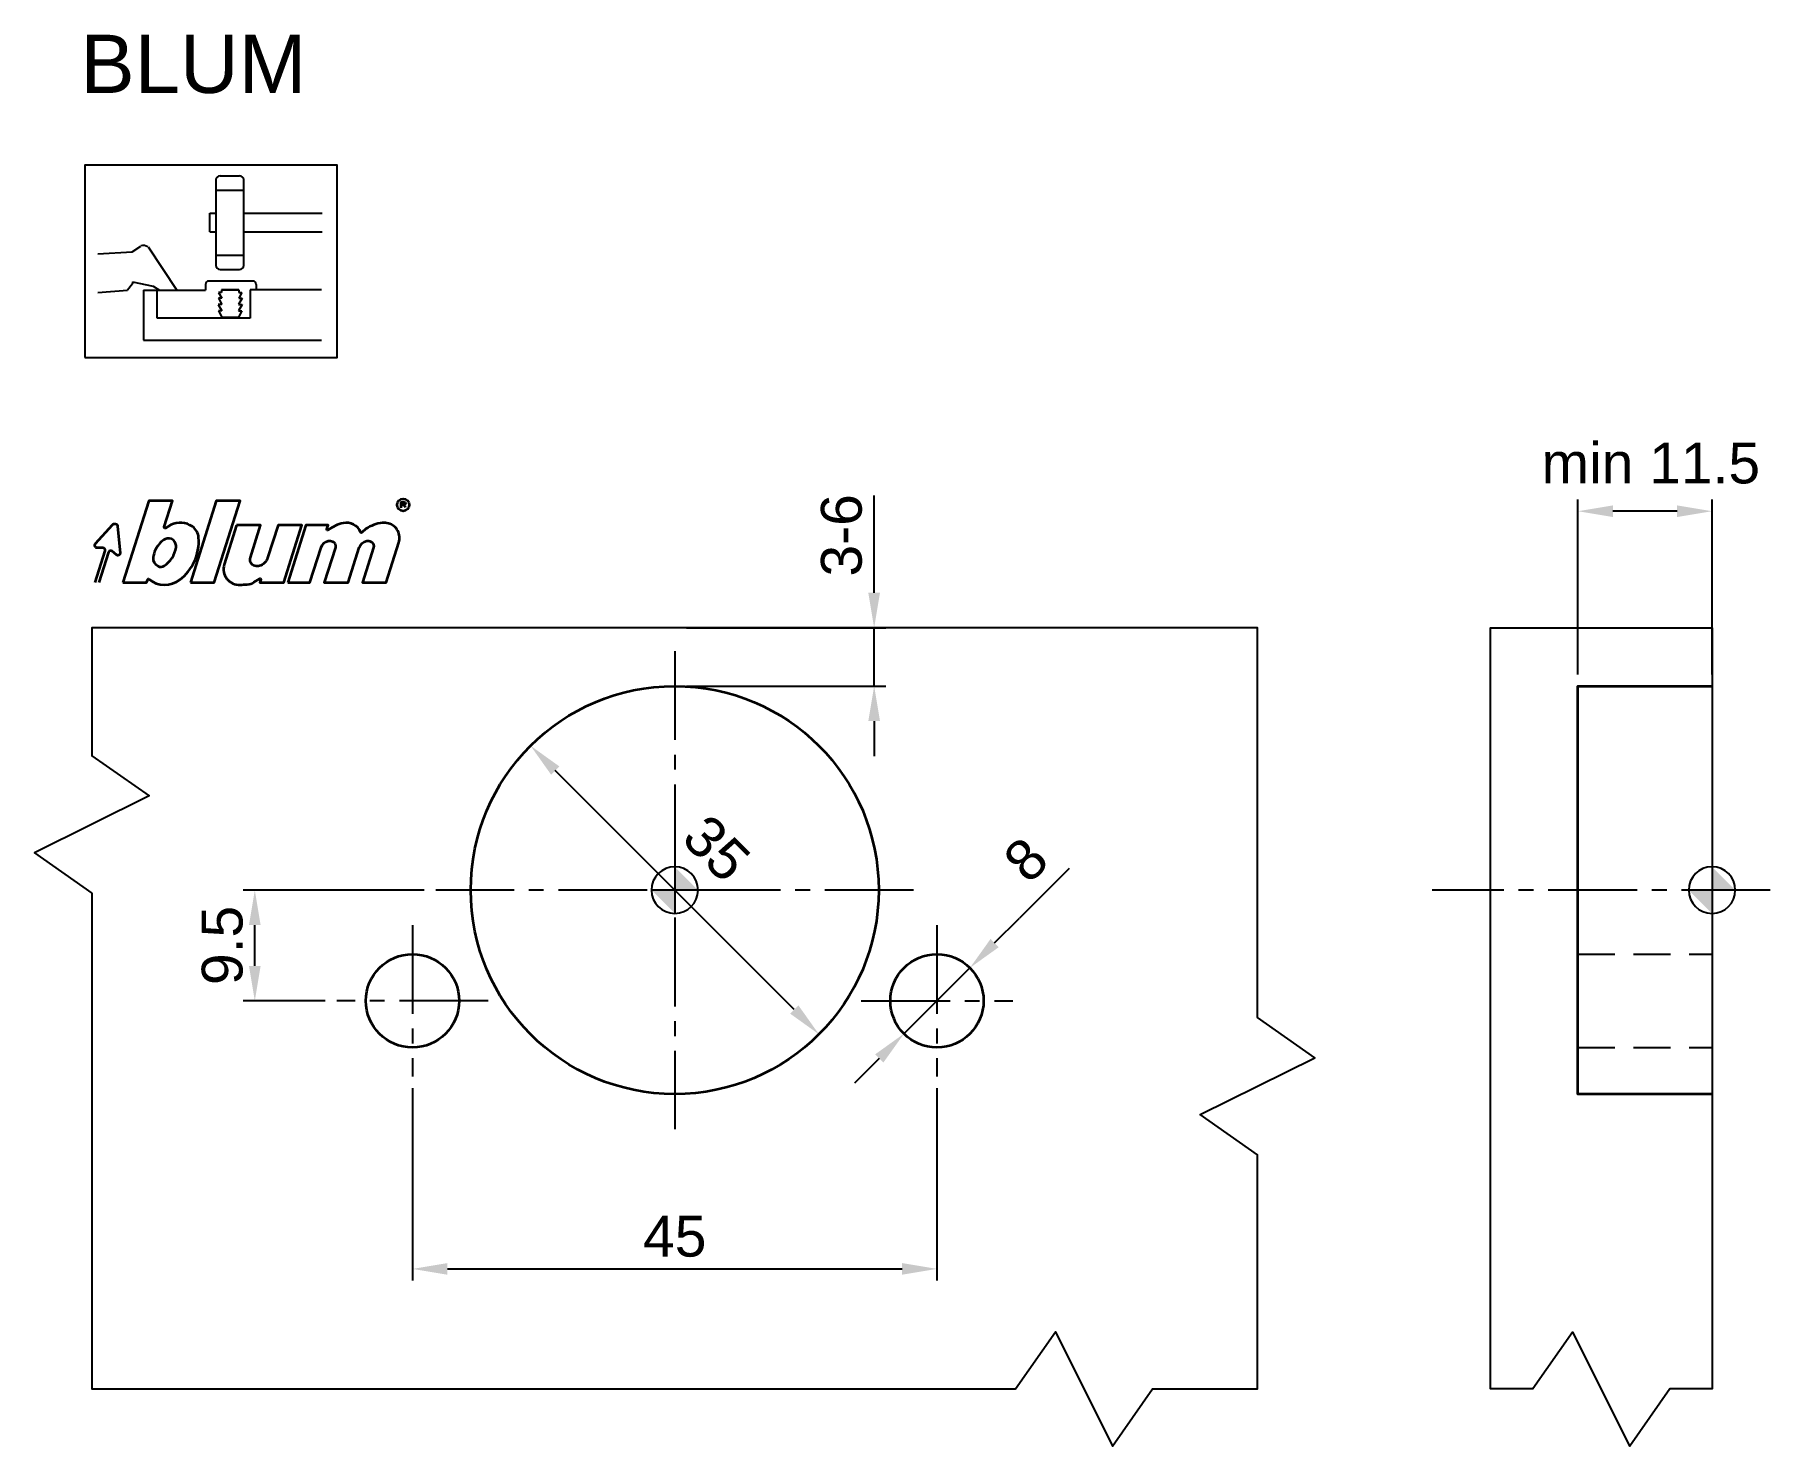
# Model space of a CAD drawing. Extents: x 59 to 208, y 99 to 220.
import ezdxf

# ---------------------------------------------------------------- set-up
doc = ezdxf.new("R2010")
doc.units = 0
doc.header["$PDMODE"] = 35
doc.header["$PDSIZE"] = 5
doc.linetypes.add('MITTE2', pattern=[28.575, 19.05, -3.175, 3.175, -3.175])
doc.linetypes.add('VERDECKT2', pattern=[4.7625, 3.175, -1.5875])
doc.layers.get('Defpoints').update_dxf_attribs({"linetype": 'CONTINUOUS'})
for name, color, linetype in [('1', 2, 'CONTINUOUS'), ('4', 4, 'CONTINUOUS'), ('5', 1, 'CONTINUOUS')]:
    doc.layers.add(name, color=color, linetype=linetype)
doc.layers.add('6', color=3, linetype='CONTINUOUS', lineweight=35)
doc.styles.add('Beschlag', font='ARIAL.TTF')
doc.dimstyles.new('Beschlag', dxfattribs={"dimtxt": 3.5, "dimasz": 3, "dimexe": 1, "dimexo": 1, "dimgap": 1, "dimtad": 1, "dimdec": 1, "dimdsep": 46, "dimtxsty": 'Beschlag', "dimcen": 2, "dimclrd": 256, "dimclre": 256, "dimclrt": 256, "dimadec": 1, "dimazin": 2, "dimtfac": 0.71, "dimtdec": 1, "dimtix": 1, "dimtmove": 2, "dimatfit": 0, "dimfxl": 0, "dimtolj": 1, "dimlwd": -1, "dimlwe": -1, "dimarcsym": 0})

# ---------------------------------------------------------------- blocks, each defined once
blk = doc.blocks.new('*D2')
at = {"layer": '1'}
blk.add_line((124.29, 136.06), (103.79, 156.57), dxfattribs=at)
for points in [[(104.14, 156.92), (103.43, 156.21), (101.67, 158.69)], [(124.65, 136.42), (123.94, 135.71), (126.41, 133.94)]]:
    blk.add_solid(points, dxfattribs=at)
at = {"layer": 'Defpoints', "color": 0}
for p in [(101.67, 158.69), (126.41, 133.94)]:
    blk.add_point(p, dxfattribs=at)
at = {"layer": '1', "insert": (117.63, 149.89), "char_height": 3.5, "attachment_point": 5, "rotation": 315, "style": 'Beschlag'}
blk.add_mtext('\\A1;35', dxfattribs=at)
blk = doc.blocks.new('*D3')
at = {"layer": '1'}
for p, q in [((91.54, 129.31), (91.54, 112.81)), ((136.54, 129.31), (136.54, 112.81)), ((94.54, 113.81), (133.54, 113.81))]:
    blk.add_line(p, q, dxfattribs=at)
for points in [[(94.54, 114.31), (94.54, 113.31), (91.54, 113.81)], [(133.54, 114.31), (133.54, 113.31), (136.54, 113.81)]]:
    blk.add_solid(points, dxfattribs=at)
at = {"layer": 'Defpoints', "color": 0}
for p in [(91.54, 130.31), (136.54, 130.31), (136.54, 113.81)]:
    blk.add_point(p, dxfattribs=at)
at = {"layer": '1', "insert": (114.04, 116.59), "char_height": 3.5, "attachment_point": 5, "style": 'Beschlag'}
blk.add_mtext('\\A1;45', dxfattribs=at)
blk = doc.blocks.new('*D4')
at = {"layer": '1'}
for p, q in [((92.54, 146.31), (77.01, 146.31)), ((78.01, 139.81), (78.01, 143.31)), ((84.04, 136.81), (77.01, 136.81))]:
    blk.add_line(p, q, dxfattribs=at)
for points in [[(77.51, 143.31), (78.51, 143.31), (78.01, 146.31)], [(77.51, 139.81), (78.51, 139.81), (78.01, 136.81)]]:
    blk.add_solid(points, dxfattribs=at)
at = {"layer": 'Defpoints', "color": 0}
for p in [(78.01, 146.31), (93.54, 146.31), (85.04, 136.81)]:
    blk.add_point(p, dxfattribs=at)
at = {"layer": '1', "insert": (75.23, 141.56), "char_height": 3.5, "attachment_point": 5, "rotation": 90, "style": 'Beschlag'}
blk.add_mtext('\\A1;9.5', dxfattribs=at)
blk = doc.blocks.new('*D5')
at = {"layer": '1'}
for p, q in [((191.54, 164.81), (191.54, 179.81)), ((200.04, 178.81), (194.54, 178.81)), ((203.04, 164.81), (203.04, 179.81))]:
    blk.add_line(p, q, dxfattribs=at)
for points in [[(194.54, 179.31), (194.54, 178.31), (191.54, 178.81)], [(200.04, 179.31), (200.04, 178.31), (203.04, 178.81)]]:
    blk.add_solid(points, dxfattribs=at)
at = {"layer": 'Defpoints', "color": 0}
for p in [(191.54, 178.81), (191.54, 163.81), (203.04, 163.81)]:
    blk.add_point(p, dxfattribs=at)
at = {"layer": '1', "insert": (197.79, 182.92), "char_height": 3.5, "attachment_point": 5, "style": 'Beschlag'}
blk.add_mtext('\\A1;min 11.5', dxfattribs=at)
blk = doc.blocks.new('Logo_BLUM')
at = {"layer": '6', "color": 20, "linetype": 'Continuous'}
for points in [[(2.39, 0), (4.43, 0), (4.52, 0.26, -0.512391), (4.62, 0.29, 0.357881), (7.3, 0.25, 0.116336), (8.5, 1.76, 0.127435), (8.89, 3.85, 0.227045), (8.36, 4.79, 0.273775), (6.5, 4.93), (6.04, 4.67, -0.689828), (5.94, 4.76), (6.65, 7), (4.61, 7)], [(12.15, 4.9), (11.09, 1.53, 0.527578), (12.44, -0.2, -0.003338), (13.06, -0.17, 0.131781), (13.63, 0.02), (14.12, 0.32, -0.706223), (14.22, 0.24), (14.15, 0), (16.19, 0), (17.75, 4.9), (15.7, 4.9), (14.81, 2.11, -0.253672), (14.11, 1.42, -0.127823), (13.72, 1.42, -0.447747), (13.33, 2.15), (14.2, 4.9)], [(16.53, 0), (18.44, 0), (19.39, 3, -0.282196), (20.04, 3.56, -0.141376), (20.38, 3.52, -0.3938), (20.62, 2.99), (19.67, 0), (21.72, 0), (22.67, 3, -0.282189), (23.31, 3.56, -0.141385), (23.65, 3.52, -0.393792), (23.89, 2.99), (22.94, 0), (24.99, 0), (26.07, 3.42, 0.424526), (25.18, 5.07, 0.098115), (24.64, 5.11, 0.114777), (23.24, 4.6), (22.89, 4.28, -0.522588), (22.79, 4.31, 0.36711), (21.28, 5.09, 0.102012), (20, 4.5, -0.748324), (19.89, 4.58), (20, 4.9), (18.08, 4.9)], [(5.59, 3.39, 0.16703), (4.99, 2.14, 0.322673), (5.41, 1.39, 0.260102), (5.93, 1.42, 0.211929), (6.95, 3, 0.250706), (6.73, 3.62, 0.316796), (6.01, 3.72, 0.086595)]]:
    blk.add_lwpolyline(points, format="xyb", close=True, dxfattribs=at)
blk.add_lwpolyline([(8.18, 0), (10.23, 0), (12.45, 7), (10.4, 7)], close=True, dxfattribs=at)
for points in [[(26.26, 6.4), (26.26, 6.9), (26.52, 6.9, -0.975005), (26.53, 6.67, 0.014563), (26.45, 6.67), (26.26, 6.67), (26.45, 6.67), (26.52, 6.6), (26.57, 6.53), (26.62, 6.42)], [(0, 0), (0.86, 2.7, 0.480207), (0.67, 2.98), (0.19, 2.97, -0.689229), (0.05, 3.33), (1.49, 4.95, -0.685285), (1.94, 4.79), (2.15, 2.54, -0.636083), (1.84, 2.36), (1.47, 2.68, 0.560356), (1.16, 2.59), (0.34, 0)]]:
    blk.add_lwpolyline(points, format="xyb", dxfattribs=at)
blk.add_circle((26.44, 6.65), 0.527, dxfattribs=at)
blk = doc.blocks.new('NullPunkt')
at = {"layer": '5'}
for points in [[(0, 2), (0, -2)], [(-2, 0), (2, 0)]]:
    blk.add_lwpolyline(points, dxfattribs=at)
blk.add_circle((0, 0), 2, dxfattribs=at)
for points in [[(0, 0), (-2, 0), (0, 2)], [(0, 0), (2, 0), (0, -2)]]:
    blk.add_solid(points, dxfattribs=at)
blk = doc.blocks.new('*D6')
at = {"layer": '1'}
for p, q in [((131.15, 171.81), (131.15, 174.81)), ((115.04, 168.81), (132.15, 168.81)), ((131.15, 163.81), (131.15, 168.81)), ((115.04, 163.81), (132.15, 163.81)), ((131.15, 160.81), (131.15, 157.81))]:
    blk.add_line(p, q, dxfattribs=at)
for points in [[(130.65, 171.81), (131.65, 171.81), (131.15, 168.81)], [(130.65, 160.81), (131.65, 160.81), (131.15, 163.81)]]:
    blk.add_solid(points, dxfattribs=at)
at = {"layer": 'Defpoints', "color": 0}
for p in [(114.04, 168.81), (131.15, 168.81), (114.04, 163.81)]:
    blk.add_point(p, dxfattribs=at)
at = {"layer": '1', "insert": (128.36, 176.74), "char_height": 3.5, "attachment_point": 5, "rotation": 90, "style": 'Beschlag'}
blk.add_mtext('\\A1;3-6', dxfattribs=at)
blk = doc.blocks.new('Presstopf Bild')
at = {"layer": '4'}
for p, q in [((11.24, 15.23), (11.24, 7.91)), ((11.6, 15.58), (13.27, 15.58)), ((13.62, 15.23), (13.62, 7.91)), ((11.24, 14.34), (13.62, 14.34)), ((10.71, 12.37), (11.24, 12.37)), ((10.71, 10.79), (10.71, 12.37)), ((13.62, 12.37), (20.35, 12.37)), ((10.71, 10.79), (11.24, 10.79)), ((13.62, 10.79), (20.35, 10.79)), ((1.12, 8.9), (4.07, 9.07)), ((4.07, 9.07), (4.8, 9.56)), ((5.42, 9.48), (7.88, 5.78)), ((11.24, 8.79), (13.62, 8.79)), ((11.6, 7.56), (13.27, 7.56)), ((4.09, 6.31), (3.65, 5.76)), ((4.09, 6.49), (4.09, 6.31)), ((4.09, 6.49), (5.85, 6.13)), ((5.85, 6.13), (6.4, 5.78)), ((10.34, 6.27), (10.34, 5.78)), ((14.41, 6.56), (10.63, 6.56)), ((14.69, 6.27), (14.69, 5.79)), ((1.12, 5.56), (3.65, 5.76)), ((5.03, 5.78), (10.34, 5.78)), ((5.03, 5.78), (5.03, 1.48)), ((6.21, 3.36), (6.21, 5.78)), ((11.75, 4.54), (11.44, 4.54)), ((11.44, 4.54), (11.75, 4)), ((11.45, 5.08), (11.75, 4.54)), ((11.74, 5.08), (11.45, 5.08)), ((11.46, 5.58), (11.74, 5.08)), ((11.71, 5.58), (11.46, 5.58)), ((11.71, 5.79), (11.71, 5.58)), ((11.71, 5.79), (13.22, 5.79)), ((13.22, 5.79), (11.71, 5.79)), ((13.49, 5.08), (13.19, 4.54)), ((13.19, 4.54), (13.5, 4.54)), ((13.5, 4.54), (13.19, 4)), ((13.48, 5.58), (13.2, 5.08)), ((13.2, 5.08), (13.49, 5.08)), ((13.22, 5.79), (13.22, 5.58)), ((13.22, 5.58), (13.48, 5.58)), ((14.18, 5.79), (14.18, 3.36)), ((14.69, 5.79), (14.18, 5.79)), ((20.3, 5.79), (14.69, 5.79)), ((14.18, 3.36), (6.21, 3.36)), ((11.46, 4), (11.75, 3.45)), ((11.75, 4), (11.46, 4)), ((11.75, 3.45), (13.18, 3.45)), ((13.48, 4), (13.18, 3.45)), ((13.19, 4), (13.48, 4)), ((5.03, 1.48), (20.3, 1.48))]:
    blk.add_line(p, q, dxfattribs=at)
for centre, radius, start, end in [((11.6, 15.23), 0.357, 90, 180), ((13.27, 15.23), 0.357, 0, 90), ((5.03, 8.99), 0.621, 52.078, 112.4997), ((11.6, 7.91), 0.357, 180, 270), ((13.27, 7.91), 0.357, 270, 0), ((10.63, 6.27), 0.286, 90, 180), ((14.41, 6.27), 0.286, 0, 90)]:
    blk.add_arc(centre, radius, start, end, dxfattribs=at)
at = {"layer": '5'}
blk.add_lwpolyline([(0, 0), (21.65, 0), (21.65, 16.49), (0, 16.49)], close=True, dxfattribs=at)

msp = doc.modelspace()

# ---------------------------------------------------------------- linework, layer by layer
at = {"layer": '1'}
for p, q in [((131.15, 174.81), (131.15, 180.16)), ((147.87, 148.15), (143.61, 143.89)), ((141.49, 141.77), (143.61, 143.89)), ((133.71, 133.99), (139.37, 139.64)), ((131.59, 131.86), (129.47, 129.74))]:
    msp.add_line(p, q, dxfattribs=at)
for points in [[(141.14, 142.12), (141.84, 141.41), (139.37, 139.64)], [(131.24, 132.22), (131.94, 131.51), (133.71, 133.99)]]:
    msp.add_solid(points, dxfattribs=at)
at = {"layer": '5', "linetype": 'MITTE2', "ltscale": 0.4}
for p, q in [((114.04, 166.81), (114.04, 125.81)), ((134.54, 146.31), (93.54, 146.31)), ((208.04, 146.31), (179.04, 146.31)), ((91.54, 143.31), (91.54, 130.31)), ((136.54, 143.31), (136.54, 130.31)), ((98.04, 136.81), (85.04, 136.81)), ((130.04, 136.81), (143.04, 136.81))]:
    msp.add_line(p, q, dxfattribs=at)
at = {"layer": '5', "linetype": 'VERDECKT2'}
for p, q in [((191.54, 140.81), (203.04, 140.81)), ((191.54, 132.81), (203.04, 132.81))]:
    msp.add_line(p, q, dxfattribs=at)
at = {"layer": '5'}
for points in [[(64.04, 146.05), (64.04, 103.51), (143.27, 103.51), (146.72, 108.42), (151.6, 98.59), (155.04, 103.51), (164.04, 103.51), (164.04, 123.61), (159.12, 127.05), (168.95, 131.93), (164.04, 135.37), (164.04, 168.81), (64.04, 168.81), (64.04, 157.82), (68.95, 154.38), (59.12, 149.49)], [(191.1, 108.42), (187.66, 103.51), (184.04, 103.51), (184.04, 168.81), (203.04, 168.81), (203.04, 103.51), (199.42, 103.51), (195.98, 98.59)]]:
    msp.add_lwpolyline(points, close=True, dxfattribs=at)
at = {"layer": '6'}
msp.add_lwpolyline([(203.04, 128.81), (191.54, 128.81), (191.54, 163.81), (203.04, 163.81)], dxfattribs=at)
for centre, radius in [((114.04, 146.31), 17.5), ((91.54, 136.81), 4), ((136.54, 136.81), 4)]:
    msp.add_circle(centre, radius, dxfattribs=at)

# ---------------------------------------------------------------- block references
at = {"layer": '1'}
msp.add_blockref('Presstopf Bild', (63.43, 192), dxfattribs=at)
at = {"layer": '5', "xscale": -1}
for p in [(114.04, 146.31), (203.04, 146.31)]:
    msp.add_blockref('NullPunkt', p, dxfattribs=at)
at = {"layer": '6'}
msp.add_blockref('Logo_BLUM', (64.3, 172.7), dxfattribs=at)

# ---------------------------------------------------------------- texts
at = {"layer": '1', "linetype": 'Continuous', "style": 'Beschlag'}
msp.add_text('BLUM', height=5, dxfattribs=at).set_placement((63.04, 214.69))
at = {"layer": '1', "insert": (144.17, 148.91), "char_height": 3.5, "attachment_point": 5, "rotation": 45, "style": 'Beschlag'}
msp.add_mtext('8', dxfattribs=at)

# ---------------------------------------------------------------- dimensions: what is measured, and where the dimension line sits
at = {"layer": '1'}
dim = msp.add_linear_dim(base=(191.54, 178.81), p1=(203.04, 163.81), p2=(191.54, 163.81), text='min <>', dimstyle='Beschlag', dxfattribs=at)
dim.commit()
dim.dimension.update_dxf_attribs({"geometry": '*D5', "text_midpoint": (197.79, 182.92), "dimtype": 160})
dim = msp.add_linear_dim(base=(131.15, 168.81), p1=(114.04, 163.81), p2=(114.04, 168.81), angle=90, text='3-6', dimstyle='Beschlag', dxfattribs=at)
dim.commit()
dim.dimension.update_dxf_attribs({"geometry": '*D6', "text_midpoint": (128.36, 176.74), "dimtype": 160})
dim = msp.add_diameter_dim_2p(p1=(126.41, 133.94), p2=(101.67, 158.69), text='35', dimstyle='Beschlag', override={"dimtad": 1, "dimtih": 0, "dimtoh": 0, "dimtxsty": 'Beschlag', "dimtix": 1, "dimtofl": 1, "dimatfit": 0}, dxfattribs=at)
dim.commit()
dim.dimension.update_dxf_attribs({"geometry": '*D2', "text_midpoint": (117.63, 149.89), "dimtype": 163})
dim = msp.add_linear_dim(base=(78.01, 146.31), p1=(85.04, 136.81), p2=(93.54, 146.31), angle=90, dimstyle='Beschlag', dxfattribs=at)
dim.commit()
dim.dimension.update_dxf_attribs({"geometry": '*D4', "text_midpoint": (75.23, 141.56)})
dim = msp.add_linear_dim(base=(136.54, 113.81), p1=(91.54, 130.31), p2=(136.54, 130.31), dimstyle='Beschlag', dxfattribs=at)
dim.commit()
dim.dimension.update_dxf_attribs({"geometry": '*D3', "text_midpoint": (114.04, 116.59)})

doc.saveas('drawing.dxf')
